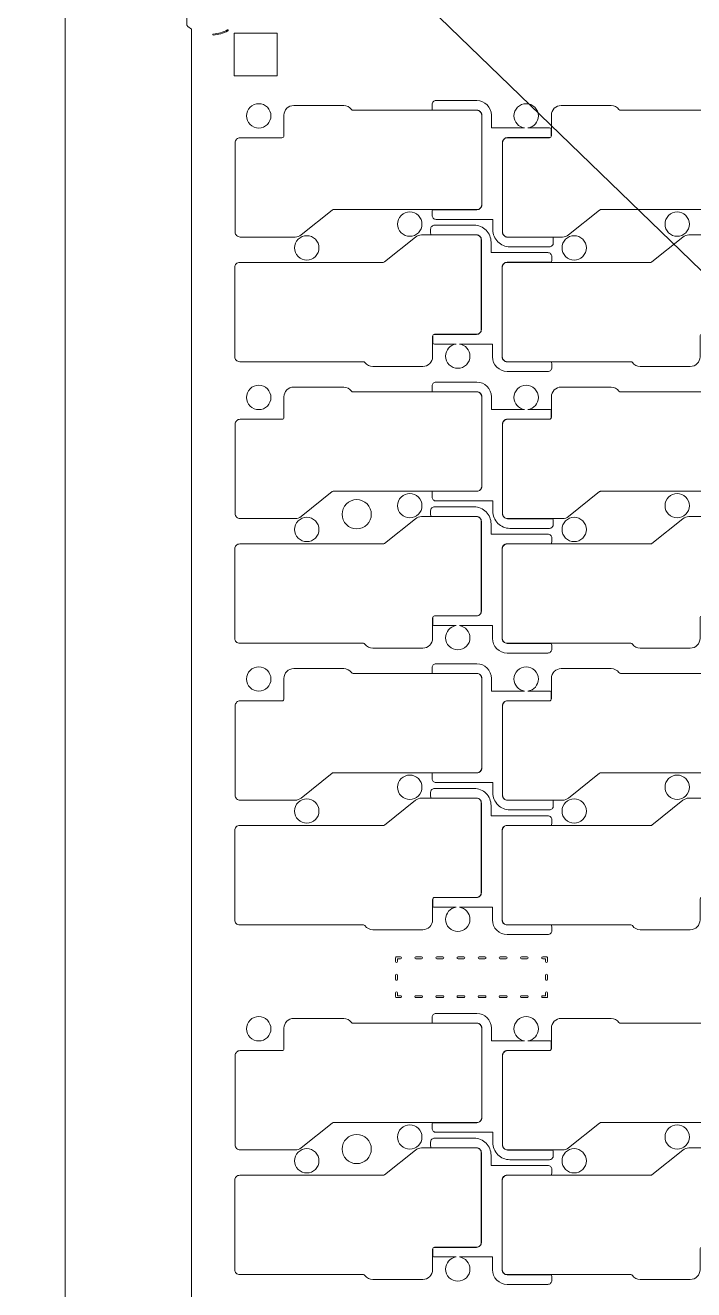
# Model space of a CAD drawing. Extents: x 2541 to 3941, y 2348 to 3338.
# Drawn here: x 3053.5 to 3122.2, y 2776.6 to 2906.4 of the extents above; entities that cross this region are included whole.
import ezdxf

# ---------------------------------------------------------------- set-up
doc = ezdxf.new("R2010")
doc.units = 0
doc.layers.get('0').update_dxf_attribs({"lineweight": 0})
doc.layers.add('備註', color=1, linetype='Continuous', lineweight=0)

msp = doc.modelspace()

# ---------------------------------------------------------------- linework, layer by layer
at = {"linetype": 'Continuous'}
for points in [[(3056.60194, 2683.81142, -1), (3056.60194, 2684.21142), (3057.60194, 2684.21142), (3057.60194, 2700.51142), (3057.60194, 2908.81142), (3056.60194, 2908.81142, -1), (3056.60194, 2909.21142), (3057.60194, 2909.21142), (3057.60194, 3107.51142), (3057.60194, 3123.81142), (3056.60194, 3123.81142, -1), (3056.60194, 3124.21142), (3057.60194, 3124.21142), (3057.60194, 3150.51142), (3070.60194, 3150.51142), (3324.60194, 3150.51142), (3337.60194, 3150.51142), (3337.60194, 3124.21142), (3338.60194, 3124.21142, -1), (3338.60194, 3123.81142), (3337.60194, 3123.81142), (3337.60194, 3107.51142)], [(3070.60194, 3084.01142), (3070.60194, 3062.00474, 0.044688), (3070.10194, 3061.60178), (3070.10194, 3056.42105, 0.044688), (3070.60194, 3056.01809), (3070.60194, 2912.00474, 0.044688), (3070.10194, 2911.60178), (3070.10194, 2906.42105, 0.044688), (3070.60194, 2906.01809), (3070.60194, 2772.00474, 0.044688), (3070.10194, 2771.60178), (3070.10194, 2766.42105)], [(3072.82558, 2905.51857, 0.109398), (3074.2793, 2905.93954, -1), (3074.32722, 2905.85177)], [(3095.31552, 2886.89142), (3095.31552, 2887.29142, -0.124386), (3095.36352, 2887.48142), (3099.90041, 2887.48142, 0.414365), (3100.41028, 2887.99155), (3100.41028, 2897.19142, 0.414366), (3099.90041, 2897.70155), (3095.36352, 2897.70155, -0.124392), (3095.31552, 2897.89155), (3095.31552, 2898.29155, -0.414218), (3095.71552, 2898.69155), (3099.90041, 2898.69155, -0.414364), (3101.40028, 2897.19091), (3101.40028, 2895.88155), (3104.80174, 2895.88155)], [(3104.80174, 2895.88155, -0.375312), (3103.71909, 2897.12073, -0.414215), (3104.96959, 2898.37123, -0.414215), (3106.22009, 2897.12073, -0.375311), (3105.13743, 2895.88155)], [(3105.13743, 2895.88155), (3107.35739, 2895.88155, -0.124388), (3107.54739, 2895.83354), (3107.54739, 2895.08155, -0.414224), (3107.35739, 2894.89155), (3103.05042, 2894.89155, 0.414218), (3102.54029, 2894.38142), (3102.54029, 2885.18154, 0.414217), (3103.05042, 2884.67142), (3107.70939, 2884.67142, -0.124388), (3107.75739, 2884.48142), (3107.75739, 2884.08142, -0.414218), (3107.35739, 2883.68142), (3103.30029, 2883.68142, -0.414215), (3101.55029, 2885.43142), (3101.55029, 2886.49142), (3095.71552, 2886.49142, -0.414218), (3095.31552, 2886.89142)], [(3095.15648, 2885.09142), (3095.15648, 2885.49142, -0.414218), (3095.55648, 2885.89142), (3099.61358, 2885.89142, -0.414215), (3101.36358, 2884.14142), (3101.36358, 2883.08142), (3107.19836, 2883.08142, -0.414218), (3107.59836, 2882.68142), (3107.59836, 2882.28142, -0.124388), (3107.55035, 2882.09142), (3103.01346, 2882.09142, 0.414365), (3102.50359, 2881.58129), (3102.50359, 2872.38142, 0.414366), (3103.01346, 2871.87128), (3107.55035, 2871.87128, -0.124388), (3107.59836, 2871.68128), (3107.59836, 2871.28128, -0.414218), (3107.19836, 2870.88128), (3103.01346, 2870.88128, -0.414364), (3101.51359, 2872.38192), (3101.51359, 2873.69129), (3098.11213, 2873.69129)], [(3097.77644, 2873.69129), (3095.55648, 2873.69129, -0.124386), (3095.36648, 2873.73929), (3095.36648, 2874.49129, -0.414224), (3095.55648, 2874.68129), (3099.86346, 2874.68129, 0.414218), (3100.37358, 2875.19141), (3100.37358, 2884.39129, 0.414217), (3099.86346, 2884.90142), (3095.20448, 2884.90142, -0.124392), (3095.15648, 2885.09142)], [(3098.11213, 2873.69129, -0.375312), (3099.19479, 2872.4521, -0.414215), (3097.94429, 2871.2016, -0.414215), (3096.69379, 2872.4521, -0.375311), (3097.77644, 2873.69129)], [(3095.31552, 2857.98142), (3095.31552, 2858.38142, -0.124386), (3095.36352, 2858.57142), (3099.90041, 2858.57142, 0.414365), (3100.41028, 2859.08155), (3100.41028, 2868.28142, 0.414366), (3099.90041, 2868.79155), (3095.36352, 2868.79155, -0.124392), (3095.31552, 2868.98155), (3095.31552, 2869.38155, -0.414218), (3095.71552, 2869.78155), (3099.90041, 2869.78155, -0.414364), (3101.40028, 2868.28091), (3101.40028, 2866.97155), (3104.80174, 2866.97155)], [(3104.80174, 2866.97155, -0.375312), (3103.71909, 2868.21073, -0.414215), (3104.96959, 2869.46123, -0.414215), (3106.22009, 2868.21073, -0.375311), (3105.13743, 2866.97155)], [(3105.13743, 2866.97155), (3107.35739, 2866.97155, -0.124388), (3107.54739, 2866.92354), (3107.54739, 2866.17155, -0.414224), (3107.35739, 2865.98155), (3103.05042, 2865.98155, 0.414218), (3102.54029, 2865.47142), (3102.54029, 2856.27154, 0.414217), (3103.05042, 2855.76142), (3107.70939, 2855.76142, -0.124388), (3107.75739, 2855.57142), (3107.75739, 2855.17142, -0.414218), (3107.35739, 2854.77142), (3103.30029, 2854.77142, -0.414215), (3101.55029, 2856.52142), (3101.55029, 2857.58142), (3095.71552, 2857.58142, -0.414218), (3095.31552, 2857.98142)], [(3095.15648, 2856.18142), (3095.15648, 2856.58142, -0.414218), (3095.55648, 2856.98142), (3099.61358, 2856.98142, -0.414215), (3101.36358, 2855.23142), (3101.36358, 2854.17142), (3107.19836, 2854.17142, -0.414218), (3107.59836, 2853.77142), (3107.59836, 2853.37142, -0.124388), (3107.55035, 2853.18142), (3103.01346, 2853.18142, 0.414365), (3102.50359, 2852.67129), (3102.50359, 2843.47142, 0.414366), (3103.01346, 2842.96128), (3107.55035, 2842.96128, -0.124388), (3107.59836, 2842.77128), (3107.59836, 2842.37128, -0.414218), (3107.19836, 2841.97128), (3103.01346, 2841.97128, -0.414364), (3101.51359, 2843.47192), (3101.51359, 2844.78129), (3098.11213, 2844.78129)], [(3097.77644, 2844.78129), (3095.55648, 2844.78129, -0.124386), (3095.36648, 2844.82929), (3095.36648, 2845.58129, -0.414224), (3095.55648, 2845.77129), (3099.86346, 2845.77129, 0.414218), (3100.37358, 2846.28141), (3100.37358, 2855.48129, 0.414217), (3099.86346, 2855.99142), (3095.20448, 2855.99142, -0.124392), (3095.15648, 2856.18142)], [(3098.11213, 2844.78129, -0.375312), (3099.19479, 2843.5421, -0.414215), (3097.94429, 2842.2916, -0.414215), (3096.69379, 2843.5421, -0.375311), (3097.77644, 2844.78129)], [(3095.31552, 2829.07142), (3095.31552, 2829.47142, -0.124386), (3095.36352, 2829.66142), (3099.90041, 2829.66142, 0.414365), (3100.41028, 2830.17155), (3100.41028, 2839.37142, 0.414366), (3099.90041, 2839.88155), (3095.36352, 2839.88155, -0.124392), (3095.31552, 2840.07155), (3095.31552, 2840.47155, -0.414218), (3095.71552, 2840.87155), (3099.90041, 2840.87155, -0.414364), (3101.40028, 2839.37091), (3101.40028, 2838.06155), (3104.80174, 2838.06155)], [(3104.80174, 2838.06155, -0.375312), (3103.71909, 2839.30073, -0.414215), (3104.96959, 2840.55123, -0.414215), (3106.22009, 2839.30073, -0.375311), (3105.13743, 2838.06155)], [(3105.13743, 2838.06155), (3107.35739, 2838.06155, -0.124388), (3107.54739, 2838.01354), (3107.54739, 2837.26155, -0.414224), (3107.35739, 2837.07155), (3103.05042, 2837.07155, 0.414218), (3102.54029, 2836.56142), (3102.54029, 2827.36154, 0.414217), (3103.05042, 2826.85142), (3107.70939, 2826.85142, -0.124388), (3107.75739, 2826.66142), (3107.75739, 2826.26142, -0.414218), (3107.35739, 2825.86142), (3103.30029, 2825.86142, -0.414215), (3101.55029, 2827.61142), (3101.55029, 2828.67142), (3095.71552, 2828.67142, -0.414218), (3095.31552, 2829.07142)], [(3095.15648, 2827.27142), (3095.15648, 2827.67142, -0.414218), (3095.55648, 2828.07142), (3099.61358, 2828.07142, -0.414215), (3101.36358, 2826.32142), (3101.36358, 2825.26142), (3107.19836, 2825.26142, -0.414218), (3107.59836, 2824.86142), (3107.59836, 2824.46142, -0.124388), (3107.55035, 2824.27142), (3103.01346, 2824.27142, 0.414365), (3102.50359, 2823.76129), (3102.50359, 2814.56142, 0.414366), (3103.01346, 2814.05128), (3107.55035, 2814.05128, -0.124388), (3107.59836, 2813.86128), (3107.59836, 2813.46128, -0.414218), (3107.19836, 2813.06128), (3103.01346, 2813.06128, -0.414364), (3101.51359, 2814.56192), (3101.51359, 2815.87129), (3098.11213, 2815.87129)], [(3097.77644, 2815.87129), (3095.55648, 2815.87129, -0.124386), (3095.36648, 2815.91929), (3095.36648, 2816.67129, -0.414224), (3095.55648, 2816.86129), (3099.86346, 2816.86129, 0.414218), (3100.37358, 2817.37141), (3100.37358, 2826.57129, 0.414217), (3099.86346, 2827.08142), (3095.20448, 2827.08142, -0.124392), (3095.15648, 2827.27142)], [(3098.11213, 2815.87129, -0.375312), (3099.19479, 2814.6321, -0.414215), (3097.94429, 2813.3816, -0.414215), (3096.69379, 2814.6321, -0.375311), (3097.77644, 2815.87129)], [(3095.31552, 2793.16142), (3095.31552, 2793.56142, -0.124386), (3095.36352, 2793.75142), (3099.90041, 2793.75142, 0.414365), (3100.41028, 2794.26155), (3100.41028, 2803.46142, 0.414366), (3099.90041, 2803.97155), (3095.36352, 2803.97155, -0.124392), (3095.31552, 2804.16155), (3095.31552, 2804.56155, -0.414218), (3095.71552, 2804.96155), (3099.90041, 2804.96155, -0.414364), (3101.40028, 2803.46091), (3101.40028, 2802.15155), (3104.80174, 2802.15155)], [(3104.80174, 2802.15155, -0.375312), (3103.71909, 2803.39073, -0.414215), (3104.96959, 2804.64123, -0.414215), (3106.22009, 2803.39073, -0.375311), (3105.13743, 2802.15155)], [(3105.13743, 2802.15155), (3107.35739, 2802.15155, -0.124388), (3107.54739, 2802.10354), (3107.54739, 2801.35155, -0.414224), (3107.35739, 2801.16155), (3103.05042, 2801.16155, 0.414218), (3102.54029, 2800.65142), (3102.54029, 2791.45154, 0.414217), (3103.05042, 2790.94142), (3107.70939, 2790.94142, -0.124388), (3107.75739, 2790.75142), (3107.75739, 2790.35142, -0.414218), (3107.35739, 2789.95142), (3103.30029, 2789.95142, -0.414215), (3101.55029, 2791.70142), (3101.55029, 2792.76142), (3095.71552, 2792.76142, -0.414218), (3095.31552, 2793.16142)], [(3095.15648, 2791.36142), (3095.15648, 2791.76142, -0.414218), (3095.55648, 2792.16142), (3099.61358, 2792.16142, -0.414215), (3101.36358, 2790.41142), (3101.36358, 2789.35142), (3107.19836, 2789.35142, -0.414218), (3107.59836, 2788.95142), (3107.59836, 2788.55142, -0.124388), (3107.55035, 2788.36142), (3103.01346, 2788.36142, 0.414365), (3102.50359, 2787.85129), (3102.50359, 2778.65142, 0.414366), (3103.01346, 2778.14128), (3107.55035, 2778.14128, -0.124388), (3107.59836, 2777.95128), (3107.59836, 2777.55128, -0.414218), (3107.19836, 2777.15128), (3103.01346, 2777.15128, -0.414364), (3101.51359, 2778.65192), (3101.51359, 2779.96129), (3098.11213, 2779.96129)], [(3097.77644, 2779.96129), (3095.55648, 2779.96129, -0.124386), (3095.36648, 2780.00929), (3095.36648, 2780.76129, -0.414224), (3095.55648, 2780.95129), (3099.86346, 2780.95129, 0.414218), (3100.37358, 2781.46141), (3100.37358, 2790.66129, 0.414217), (3099.86346, 2791.17142), (3095.20448, 2791.17142, -0.124392), (3095.15648, 2791.36142)], [(3098.11213, 2779.96129, -0.375312), (3099.19479, 2778.7221, -0.414215), (3097.94429, 2777.4716, -0.414215), (3096.69379, 2778.7221, -0.375311), (3097.77644, 2779.96129)]]:
    msp.add_lwpolyline(points, format="xyb", dxfattribs=at)
msp.add_lwpolyline([(3074.99048, 2901.22163), (3074.99048, 2905.62163), (3079.39048, 2905.62163), (3079.39048, 2901.22163)], close=True, dxfattribs=at)
for points in [[(3075.08029, 2885.18154), (3075.08029, 2894.38142, -0.414219), (3075.58042, 2894.88155), (3079.88739, 2894.88155, 0.414223), (3080.08739, 2895.08155), (3080.08739, 2897.18634, -0.414215), (3081.08739, 2898.18634), (3086.22429, 2898.18634, -0.24029), (3087.03392, 2897.77374, 0.240069), (3087.19536, 2897.69155), (3099.90041, 2897.69155, -0.414366), (3100.40028, 2897.19142), (3100.40028, 2887.99154, -0.414365), (3099.90041, 2887.49142), (3085.15088, 2887.49142, 0.170771), (3085.02567, 2887.44738), (3081.85472, 2884.90163, -0.170765), (3081.22862, 2884.68142), (3075.58042, 2884.68142, -0.414218)], [(3076.24909, 2897.12073, -0.414215), (3077.49959, 2898.37123, -0.414215), (3078.75009, 2897.12073, -0.414215), (3077.49959, 2895.87023, -0.414215)], [(3102.55029, 2885.18154), (3102.55029, 2894.38142, -0.414219), (3103.05042, 2894.88155), (3107.35739, 2894.88155, 0.414223), (3107.55739, 2895.08155), (3107.55739, 2897.18634, -0.414215), (3108.55739, 2898.18634), (3113.69429, 2898.18634, -0.24029), (3114.50392, 2897.77374, 0.240069), (3114.66536, 2897.69155), (3127.37041, 2897.69155, -0.414366), (3127.87028, 2897.19142), (3127.87028, 2887.99154, -0.414365), (3127.37041, 2887.49142), (3112.62088, 2887.49142, 0.170771), (3112.49567, 2887.44738), (3109.32472, 2884.90163, -0.170765), (3108.69862, 2884.68142), (3103.05042, 2884.68142, -0.414218)], [(3091.7617, 2886.00753, -0.414215), (3093.0122, 2887.25803, -0.414215), (3094.2627, 2886.00753, -0.414215), (3093.0122, 2884.75703, -0.414215)], [(3119.2317, 2886.00753, -0.414215), (3120.4822, 2887.25803, -0.414215), (3121.7327, 2886.00753, -0.414215), (3120.4822, 2884.75703, -0.414215)], [(3075.04359, 2872.38141), (3075.04359, 2881.58129, -0.414365), (3075.54346, 2882.08142), (3090.29299, 2882.08142, 0.170771), (3090.4182, 2882.12545), (3093.58915, 2884.6712, -0.170765), (3094.21525, 2884.89142), (3099.86346, 2884.89142, -0.414218), (3100.36358, 2884.39129), (3100.36358, 2875.19141, -0.414219), (3099.86346, 2874.69129), (3095.55648, 2874.69129, 0.414223), (3095.35648, 2874.49129), (3095.35648, 2872.38649, -0.414215), (3094.35648, 2871.38649), (3089.21959, 2871.38649, -0.24029), (3088.40995, 2871.79909, 0.240069), (3088.24851, 2871.88128), (3075.54346, 2871.88128, -0.414366)], [(3081.18117, 2883.5653, -0.414215), (3082.43167, 2884.8158, -0.414215), (3083.68217, 2883.5653, -0.414215), (3082.43167, 2882.3148, -0.414215)], [(3102.51359, 2872.38141), (3102.51359, 2881.58129, -0.414365), (3103.01346, 2882.08142), (3117.76299, 2882.08142, 0.170771), (3117.8882, 2882.12545), (3121.05915, 2884.6712, -0.170765), (3121.68525, 2884.89142), (3127.33346, 2884.89142, -0.414218), (3127.83358, 2884.39129), (3127.83358, 2875.19141, -0.414219), (3127.33346, 2874.69129), (3123.02648, 2874.69129, 0.414223), (3122.82648, 2874.49129), (3122.82648, 2872.38649, -0.414215), (3121.82648, 2871.38649), (3116.68959, 2871.38649, -0.24029), (3115.87995, 2871.79909, 0.240069), (3115.71851, 2871.88128), (3103.01346, 2871.88128, -0.414366)], [(3108.65117, 2883.5653, -0.414215), (3109.90167, 2884.8158, -0.414215), (3111.15217, 2883.5653, -0.414215), (3109.90167, 2882.3148, -0.414215)], [(3075.08029, 2856.27154), (3075.08029, 2865.47142, -0.414219), (3075.58042, 2865.97155), (3079.88739, 2865.97155, 0.414223), (3080.08739, 2866.17155), (3080.08739, 2868.27634, -0.414215), (3081.08739, 2869.27634), (3086.22429, 2869.27634, -0.24029), (3087.03392, 2868.86374, 0.240069), (3087.19536, 2868.78155), (3099.90041, 2868.78155, -0.414366), (3100.40028, 2868.28142), (3100.40028, 2859.08154, -0.414365), (3099.90041, 2858.58142), (3085.15088, 2858.58142, 0.170771), (3085.02567, 2858.53738), (3081.85472, 2855.99163, -0.170765), (3081.22862, 2855.77142), (3075.58042, 2855.77142, -0.414218)], [(3076.24909, 2868.21073, -0.414215), (3077.49959, 2869.46123, -0.414215), (3078.75009, 2868.21073, -0.414215), (3077.49959, 2866.96023, -0.414215)], [(3102.55029, 2856.27154), (3102.55029, 2865.47142, -0.414219), (3103.05042, 2865.97155), (3107.35739, 2865.97155, 0.414223), (3107.55739, 2866.17155), (3107.55739, 2868.27634, -0.414215), (3108.55739, 2869.27634), (3113.69429, 2869.27634, -0.24029), (3114.50392, 2868.86374, 0.240069), (3114.66536, 2868.78155), (3127.37041, 2868.78155, -0.414366), (3127.87028, 2868.28142), (3127.87028, 2859.08154, -0.414365), (3127.37041, 2858.58142), (3112.62088, 2858.58142, 0.170771), (3112.49567, 2858.53738), (3109.32472, 2855.99163, -0.170765), (3108.69862, 2855.77142), (3103.05042, 2855.77142, -0.414218)], [(3086.06413, 2856.21703, -0.414215), (3087.56413, 2857.71703, -0.414215), (3089.06413, 2856.21703, -0.414215), (3087.56413, 2854.71703, -0.414215)], [(3091.7617, 2857.09753, -0.414215), (3093.0122, 2858.34803, -0.414215), (3094.2627, 2857.09753, -0.414215), (3093.0122, 2855.84703, -0.414215)], [(3119.2317, 2857.09753, -0.414215), (3120.4822, 2858.34803, -0.414215), (3121.7327, 2857.09753, -0.414215), (3120.4822, 2855.84703, -0.414215)], [(3075.04359, 2843.47141), (3075.04359, 2852.67129, -0.414365), (3075.54346, 2853.17142), (3090.29299, 2853.17142, 0.170771), (3090.4182, 2853.21545), (3093.58915, 2855.7612, -0.170765), (3094.21525, 2855.98142), (3099.86346, 2855.98142, -0.414218), (3100.36358, 2855.48129), (3100.36358, 2846.28141, -0.414219), (3099.86346, 2845.78129), (3095.55648, 2845.78129, 0.414223), (3095.35648, 2845.58129), (3095.35648, 2843.47649, -0.414215), (3094.35648, 2842.47649), (3089.21959, 2842.47649, -0.24029), (3088.40995, 2842.88909, 0.240069), (3088.24851, 2842.97128), (3075.54346, 2842.97128, -0.414366)], [(3081.18117, 2854.6553, -0.414215), (3082.43167, 2855.9058, -0.414215), (3083.68217, 2854.6553, -0.414215), (3082.43167, 2853.4048, -0.414215)], [(3102.51359, 2843.47141), (3102.51359, 2852.67129, -0.414365), (3103.01346, 2853.17142), (3117.76299, 2853.17142, 0.170771), (3117.8882, 2853.21545), (3121.05915, 2855.7612, -0.170765), (3121.68525, 2855.98142), (3127.33346, 2855.98142, -0.414218), (3127.83358, 2855.48129), (3127.83358, 2846.28141, -0.414219), (3127.33346, 2845.78129), (3123.02648, 2845.78129, 0.414223), (3122.82648, 2845.58129), (3122.82648, 2843.47649, -0.414215), (3121.82648, 2842.47649), (3116.68959, 2842.47649, -0.24029), (3115.87995, 2842.88909, 0.240069), (3115.71851, 2842.97128), (3103.01346, 2842.97128, -0.414366)], [(3108.65117, 2854.6553, -0.414215), (3109.90167, 2855.9058, -0.414215), (3111.15217, 2854.6553, -0.414215), (3109.90167, 2853.4048, -0.414215)], [(3076.24909, 2839.30073, -0.414215), (3077.49959, 2840.55123, -0.414215), (3078.75009, 2839.30073, -0.414215), (3077.49959, 2838.05023, -0.414215)], [(3075.08029, 2827.36154), (3075.08029, 2836.56142, -0.414219), (3075.58042, 2837.06155), (3079.88739, 2837.06155, 0.414223), (3080.08739, 2837.26155), (3080.08739, 2839.36634, -0.414215), (3081.08739, 2840.36634), (3086.22429, 2840.36634, -0.24029), (3087.03392, 2839.95374, 0.240069), (3087.19536, 2839.87155), (3099.90041, 2839.87155, -0.414366), (3100.40028, 2839.37142), (3100.40028, 2830.17154, -0.414365), (3099.90041, 2829.67142), (3085.15088, 2829.67142, 0.170771), (3085.02567, 2829.62738), (3081.85472, 2827.08163, -0.170765), (3081.22862, 2826.86142), (3075.58042, 2826.86142, -0.414218)], [(3102.55029, 2827.36154), (3102.55029, 2836.56142, -0.414219), (3103.05042, 2837.06155), (3107.35739, 2837.06155, 0.414223), (3107.55739, 2837.26155), (3107.55739, 2839.36634, -0.414215), (3108.55739, 2840.36634), (3113.69429, 2840.36634, -0.24029), (3114.50392, 2839.95374, 0.240069), (3114.66536, 2839.87155), (3127.37041, 2839.87155, -0.414366), (3127.87028, 2839.37142), (3127.87028, 2830.17154, -0.414365), (3127.37041, 2829.67142), (3112.62088, 2829.67142, 0.170771), (3112.49567, 2829.62738), (3109.32472, 2827.08163, -0.170765), (3108.69862, 2826.86142), (3103.05042, 2826.86142, -0.414218)], [(3091.7617, 2828.18753, -0.414215), (3093.0122, 2829.43803, -0.414215), (3094.2627, 2828.18753, -0.414215), (3093.0122, 2826.93703, -0.414215)], [(3119.2317, 2828.18753, -0.414215), (3120.4822, 2829.43803, -0.414215), (3121.7327, 2828.18753, -0.414215), (3120.4822, 2826.93703, -0.414215)], [(3075.04359, 2814.56141), (3075.04359, 2823.76129, -0.414365), (3075.54346, 2824.26142), (3090.29299, 2824.26142, 0.170771), (3090.4182, 2824.30545), (3093.58915, 2826.8512, -0.170765), (3094.21525, 2827.07142), (3099.86346, 2827.07142, -0.414218), (3100.36358, 2826.57129), (3100.36358, 2817.37141, -0.414219), (3099.86346, 2816.87129), (3095.55648, 2816.87129, 0.414223), (3095.35648, 2816.67129), (3095.35648, 2814.56649, -0.414215), (3094.35648, 2813.56649), (3089.21959, 2813.56649, -0.24029), (3088.40995, 2813.97909, 0.240069), (3088.24851, 2814.06128), (3075.54346, 2814.06128, -0.414366)], [(3081.18117, 2825.7453, -0.414215), (3082.43167, 2826.9958, -0.414215), (3083.68217, 2825.7453, -0.414215), (3082.43167, 2824.4948, -0.414215)], [(3102.51359, 2814.56141), (3102.51359, 2823.76129, -0.414365), (3103.01346, 2824.26142), (3117.76299, 2824.26142, 0.170771), (3117.8882, 2824.30545), (3121.05915, 2826.8512, -0.170765), (3121.68525, 2827.07142), (3127.33346, 2827.07142, -0.414218), (3127.83358, 2826.57129), (3127.83358, 2817.37141, -0.414219), (3127.33346, 2816.87129), (3123.02648, 2816.87129, 0.414223), (3122.82648, 2816.67129), (3122.82648, 2814.56649, -0.414215), (3121.82648, 2813.56649), (3116.68959, 2813.56649, -0.24029), (3115.87995, 2813.97909, 0.240069), (3115.71851, 2814.06128), (3103.01346, 2814.06128, -0.414366)], [(3108.65117, 2825.7453, -0.414215), (3109.90167, 2826.9958, -0.414215), (3111.15217, 2825.7453, -0.414215), (3109.90167, 2824.4948, -0.414215)], [(3091.55848, 2810.28942), (3091.55848, 2810.68942, -0.414228), (3091.65848, 2810.78942), (3092.05848, 2810.78942, -1), (3092.05848, 2810.58942), (3091.75848, 2810.58942), (3091.75848, 2810.28942, -1)], [(3093.62848, 2810.58942, -1), (3093.62848, 2810.78942), (3094.22848, 2810.78942, -1), (3094.22848, 2810.58942)], [(3095.79848, 2810.58942, -1), (3095.79848, 2810.78942), (3096.39848, 2810.78942, -1), (3096.39848, 2810.58942)], [(3097.96848, 2810.58942, -1), (3097.96848, 2810.78942), (3098.56848, 2810.78942, -1), (3098.56848, 2810.58942)], [(3100.13848, 2810.58942, -1), (3100.13848, 2810.78942), (3100.73848, 2810.78942, -1), (3100.73848, 2810.58942)], [(3102.30848, 2810.58942, -1), (3102.30848, 2810.78942), (3102.90848, 2810.78942, -1), (3102.90848, 2810.58942)], [(3104.47848, 2810.58942, -1), (3104.47848, 2810.78942), (3105.07848, 2810.78942, -1), (3105.07848, 2810.58942)], [(3106.66545, 2810.58942, -1), (3106.66545, 2810.78942), (3107.06545, 2810.78942, -0.414228), (3107.16545, 2810.68942), (3107.16545, 2810.28942, -1), (3106.96545, 2810.28942), (3106.96545, 2810.58942)], [(3091.55848, 2808.46942), (3091.55848, 2808.90062, -1), (3091.75848, 2808.90062), (3091.75848, 2808.46942, -1)], [(3106.96545, 2808.46942), (3106.96545, 2808.90062, -1), (3107.16545, 2808.90062), (3107.16545, 2808.46942, -1)], [(3091.55848, 2806.68942), (3091.55848, 2807.08942, -1), (3091.75848, 2807.08942), (3091.75848, 2806.78942), (3092.05848, 2806.78942, -1), (3092.05848, 2806.58942), (3091.65848, 2806.58942, -0.414228)], [(3093.62848, 2806.58942, -1), (3093.62848, 2806.78942), (3094.22848, 2806.78942, -1), (3094.22848, 2806.58942)], [(3095.79848, 2806.58942, -1), (3095.79848, 2806.78942), (3096.39848, 2806.78942, -1), (3096.39848, 2806.58942)], [(3097.96848, 2806.58942, -1), (3097.96848, 2806.78942), (3098.56848, 2806.78942, -1), (3098.56848, 2806.58942)], [(3100.13848, 2806.58942, -1), (3100.13848, 2806.78942), (3100.73848, 2806.78942, -1), (3100.73848, 2806.58942)], [(3102.30848, 2806.58942, -1), (3102.30848, 2806.78942), (3102.90848, 2806.78942, -1), (3102.90848, 2806.58942)], [(3104.47848, 2806.58942, -1), (3104.47848, 2806.78942), (3105.07848, 2806.78942, -1), (3105.07848, 2806.58942)], [(3106.66545, 2806.58942, -1), (3106.66545, 2806.78942), (3106.96545, 2806.78942), (3106.96545, 2807.08942, -1), (3107.16545, 2807.08942), (3107.16545, 2806.68942, -0.414228), (3107.06545, 2806.58942)], [(3075.08029, 2791.45154), (3075.08029, 2800.65142, -0.414219), (3075.58042, 2801.15155), (3079.88739, 2801.15155, 0.414223), (3080.08739, 2801.35155), (3080.08739, 2803.45634, -0.414215), (3081.08739, 2804.45634), (3086.22429, 2804.45634, -0.24029), (3087.03392, 2804.04374, 0.240069), (3087.19536, 2803.96155), (3099.90041, 2803.96155, -0.414366), (3100.40028, 2803.46142), (3100.40028, 2794.26154, -0.414365), (3099.90041, 2793.76142), (3085.15088, 2793.76142, 0.170771), (3085.02567, 2793.71738), (3081.85472, 2791.17163, -0.170765), (3081.22862, 2790.95142), (3075.58042, 2790.95142, -0.414218)], [(3076.24909, 2803.39073, -0.414215), (3077.49959, 2804.64123, -0.414215), (3078.75009, 2803.39073, -0.414215), (3077.49959, 2802.14023, -0.414215)], [(3102.55029, 2791.45154), (3102.55029, 2800.65142, -0.414219), (3103.05042, 2801.15155), (3107.35739, 2801.15155, 0.414223), (3107.55739, 2801.35155), (3107.55739, 2803.45634, -0.414215), (3108.55739, 2804.45634), (3113.69429, 2804.45634, -0.24029), (3114.50392, 2804.04374, 0.240069), (3114.66536, 2803.96155), (3127.37041, 2803.96155, -0.414366), (3127.87028, 2803.46142), (3127.87028, 2794.26154, -0.414365), (3127.37041, 2793.76142), (3112.62088, 2793.76142, 0.170771), (3112.49567, 2793.71738), (3109.32472, 2791.17163, -0.170765), (3108.69862, 2790.95142), (3103.05042, 2790.95142, -0.414218)], [(3086.06413, 2791.04408, -0.414215), (3087.56413, 2792.54408, -0.414215), (3089.06413, 2791.04408, -0.414215), (3087.56413, 2789.54408, -0.414215)], [(3091.7617, 2792.27753, -0.414215), (3093.0122, 2793.52803, -0.414215), (3094.2627, 2792.27753, -0.414215), (3093.0122, 2791.02703, -0.414215)], [(3119.2317, 2792.27753, -0.414215), (3120.4822, 2793.52803, -0.414215), (3121.7327, 2792.27753, -0.414215), (3120.4822, 2791.02703, -0.414215)], [(3075.04359, 2778.65141), (3075.04359, 2787.85129, -0.414365), (3075.54346, 2788.35142), (3090.29299, 2788.35142, 0.170771), (3090.4182, 2788.39545), (3093.58915, 2790.9412, -0.170765), (3094.21525, 2791.16142), (3099.86346, 2791.16142, -0.414218), (3100.36358, 2790.66129), (3100.36358, 2781.46141, -0.414219), (3099.86346, 2780.96129), (3095.55648, 2780.96129, 0.414223), (3095.35648, 2780.76129), (3095.35648, 2778.65649, -0.414215), (3094.35648, 2777.65649), (3089.21959, 2777.65649, -0.24029), (3088.40995, 2778.06909, 0.240069), (3088.24851, 2778.15128), (3075.54346, 2778.15128, -0.414366)], [(3102.51359, 2778.65141), (3102.51359, 2787.85129, -0.414365), (3103.01346, 2788.35142), (3117.76299, 2788.35142, 0.170771), (3117.8882, 2788.39545), (3121.05915, 2790.9412, -0.170765), (3121.68525, 2791.16142), (3127.33346, 2791.16142, -0.414218), (3127.83358, 2790.66129), (3127.83358, 2781.46141, -0.414219), (3127.33346, 2780.96129), (3123.02648, 2780.96129, 0.414223), (3122.82648, 2780.76129), (3122.82648, 2778.65649, -0.414215), (3121.82648, 2777.65649), (3116.68959, 2777.65649, -0.24029), (3115.87995, 2778.06909, 0.240069), (3115.71851, 2778.15128), (3103.01346, 2778.15128, -0.414366)], [(3081.18117, 2789.8353, -0.414215), (3082.43167, 2791.0858, -0.414215), (3083.68217, 2789.8353, -0.414215), (3082.43167, 2788.5848, -0.414215)], [(3108.65117, 2789.8353, -0.414215), (3109.90167, 2791.0858, -0.414215), (3111.15217, 2789.8353, -0.414215), (3109.90167, 2788.5848, -0.414215)]]:
    msp.add_lwpolyline(points, format="xyb", close=True, dxfattribs=at)
for centre, radius, start, end in [((3072.82877, 2905.46868), 0.05, 93.66372, 273.66372), ((3072.60194, 2909.01142), 3.6, 273.663442, 298.636056)]:
    msp.add_arc(centre, radius, start, end)
at = {"layer": '備註'}
msp.add_line((3197.61695, 2808.98726), (3053.51928, 2948.39962), dxfattribs=at)

doc.saveas('drawing.dxf')
